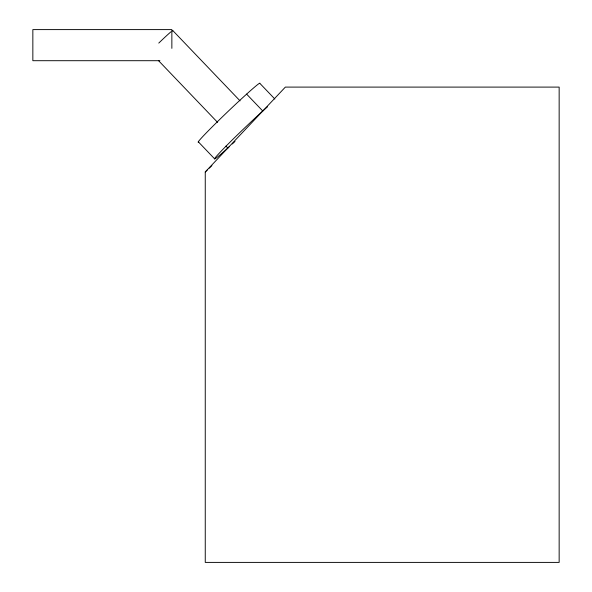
<?xml version="1.0" encoding="UTF-8"?>
<svg xmlns="http://www.w3.org/2000/svg" width="592" height="592" viewBox="0 0 592 592"><rect width="100%" height="100%" fill="white"/><g stroke="black" fill="none" stroke-linecap="round" stroke-linejoin="round"><path stroke-width="0.89" d="M205.254 171.969L285.351 87.098L559.151 87.098L559.151 562.4L205.254 562.4L205.254 171.969L207.252 170.052M209.25 168.135L211.921 165.59M159.892 60.702L32.849 60.702L32.849 29.6L171.858 29.6L171.858 48.366M274.843 99.027L259.91 83.42A42.713 1.613 -43.7 0 0 227.491 111.955A42.713 1.613 -43.7 0 0 198.764 142.006M246.598 94.106L262.781 111.015M172.738 30.51L240.056 100.862M158.523 60.643L217.582 122.366M225.959 146.098L227.824 148.052M198.335 141.836L214.511 158.737M235.009 141.458A42.713 1.613 -43.7 0 1 232.293 143.967M229.045 146.942A42.713 1.613 -43.7 0 1 221.282 151.049A42.713 1.613 -43.7 0 1 267.569 106.738M158.767 43.09A15.547 0.585 -43.7 0 1 171.029 31.739M172.25 30.769A15.547 0.585 -43.7 0 1 172.457 30.991"/></g></svg>
